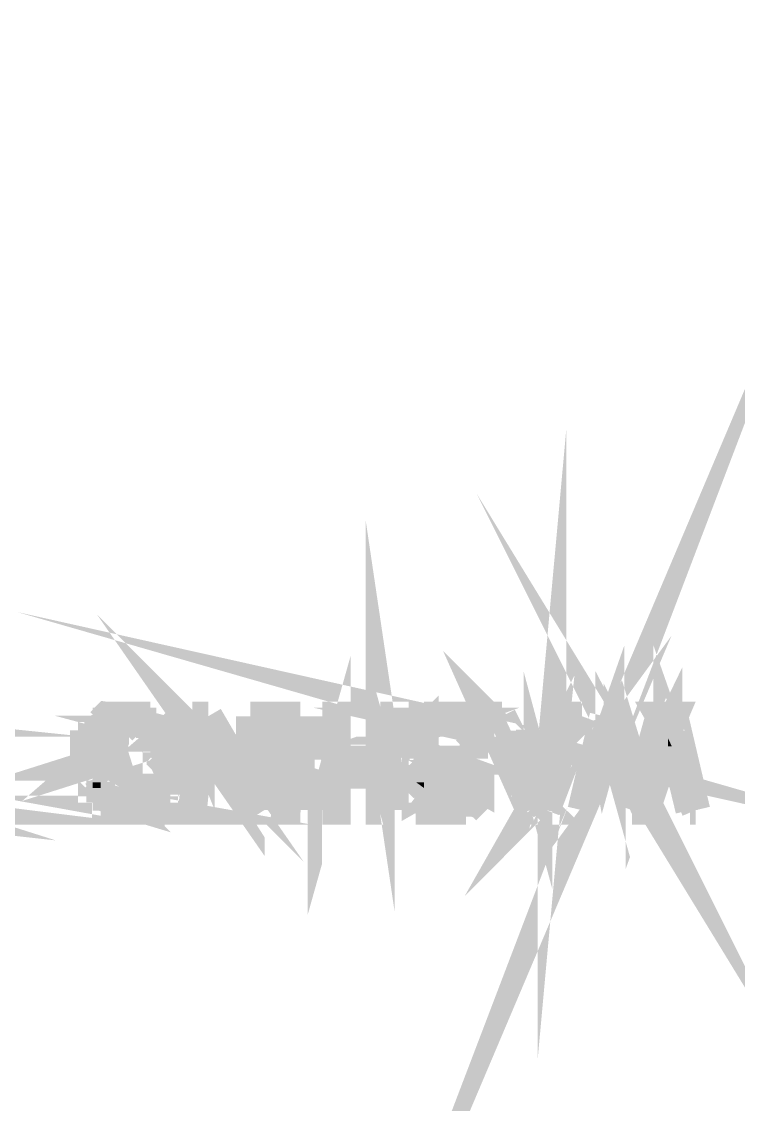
# Model space of a CAD drawing. Header units: inches. Extents: x -524 to 1067, y -71 to 1110.
# Drawn here: x 924.2 to 947.29, y 228.86 to 263.73 of the extents above; entities that cross this region are included whole.
import ezdxf

# ---------------------------------------------------------------- set-up
doc = ezdxf.new("R2010")
doc.units = ezdxf.units.IN
doc.header["$MEASUREMENT"] = 0
doc.layers.add('H', color=7, linetype='Continuous')
doc.layers.add('P', color=7, linetype='Continuous')

msp = doc.modelspace()

# ---------------------------------------------------------------- hatches: boundary and pattern name
at = {"layer": 'H', "linetype": 'Continuous'}
for points in [[(926.741, 241.104), (926.996, 241.363), (928.347, 241.104), (926.741, 241.104)], [(928.347, 241.104), (926.996, 241.363), (928.347, 241.363), (928.347, 241.104)], [(929.956, 240.655), (929.956, 238.337), (929.766, 238.337), (929.766, 241.363), (930.215, 241.363), (929.956, 240.655)], [(931.566, 239.046), (931.566, 238.337), (929.956, 240.655), (930.215, 241.363), (931.566, 239.046)], [(931.566, 238.337), (931.566, 241.363), (932.084, 238.337), (931.566, 238.337)], [(932.084, 238.337), (931.566, 241.363), (932.084, 241.363), (932.084, 238.337)], [(932.792, 238.337), (932.792, 241.363), (933.241, 241.363), (933.241, 238.337), (932.792, 238.337)], [(934.402, 239.494), (933.949, 238.337), (933.949, 241.363), (934.402, 239.947), (935.752, 239.494), (934.402, 239.494)], [(934.402, 239.947), (933.949, 241.363), (934.402, 241.363), (934.402, 239.947)], [(936.267, 238.337), (935.752, 239.494), (935.752, 241.363), (936.267, 238.337)], [(936.267, 238.337), (935.752, 241.363), (936.267, 241.363), (936.267, 238.337)], [(937.168, 241.104), (937.168, 241.363), (938.584, 241.363), (938.778, 241.104), (937.168, 241.104)], [(940.647, 238.337), (939.227, 241.363), (940.194, 240.396), (940.194, 240.396), (941.355, 240.203), (940.194, 240.203), (940.194, 240.396), (940.194, 240.396), (940.194, 240.203), (940.647, 238.337)], [(940.194, 240.396), (939.227, 241.363), (939.745, 241.363), (940.194, 240.396)], [(941.095, 238.337), (941.355, 240.203), (941.355, 240.396), (941.804, 241.363), (941.095, 238.337)], [(941.095, 238.337), (941.804, 241.363), (942.252, 241.363), (941.095, 238.337)], [(943.154, 240.845), (942.252, 238.337), (942.964, 241.363), (943.413, 241.363), (943.154, 240.845)], [(944.121, 239.046), (943.413, 240.203), (943.154, 240.655), (943.154, 240.845), (943.413, 241.363), (944.121, 239.046), (943.413, 240.203), (943.413, 240.396), (943.154, 240.655), (943.413, 240.203), (944.121, 239.046)], [(944.121, 239.046), (944.829, 241.363), (945.282, 241.363), (944.121, 239.046)], [(945.99, 238.337), (945.023, 240.845), (945.282, 241.363), (945.99, 238.337)], [(926.482, 240.845), (927.19, 241.038), (927.449, 241.104), (927.19, 241.038), (927.19, 240.845), (926.482, 240.845)], [(926.482, 240.845), (926.482, 241.104), (927.449, 241.104), (926.482, 240.845)], [(928.157, 240.845), (927.898, 241.104), (928.799, 240.845), (928.157, 240.845)], [(928.799, 240.845), (927.898, 241.104), (928.606, 241.104), (928.799, 240.845)], [(936.909, 240.845), (936.909, 241.104), (937.617, 241.104), (937.617, 240.845), (936.909, 240.845)], [(939.037, 240.845), (938.07, 241.104), (938.329, 241.104), (939.037, 240.845)], [(939.037, 240.845), (938.07, 241.104), (939.037, 241.104), (939.037, 240.845)], [(938.329, 240.845), (938.329, 241.104), (939.037, 240.845), (938.329, 240.845)], [(926.741, 240.655), (926.288, 240.845), (926.741, 240.845), (926.741, 240.655)], [(926.288, 239.688), (926.288, 240.845), (926.741, 240.655), (926.288, 239.688)], [(926.288, 239.688), (926.741, 240.655), (926.741, 240.203), (926.288, 239.688)], [(928.347, 240.655), (928.347, 240.845), (928.799, 240.845), (928.799, 240.655), (928.347, 240.655)], [(928.606, 240.396), (928.606, 240.655), (929.058, 240.396), (928.606, 240.396)], [(929.058, 240.396), (928.606, 240.655), (929.058, 240.655), (929.058, 240.396)], [(936.909, 240.655), (936.909, 240.845), (937.168, 240.845), (937.168, 240.655), (936.719, 240.396), (936.719, 240.655), (936.909, 240.655)], [(936.719, 240.396), (937.168, 240.655), (937.168, 240.396), (936.719, 240.396)], [(938.778, 240.655), (938.584, 240.845), (939.037, 240.845), (939.037, 240.655), (939.227, 240.655), (939.227, 240.396), (938.778, 240.396), (938.778, 240.655)], [(942.252, 238.337), (943.154, 240.845), (943.154, 240.655), (942.252, 238.337)], [(942.252, 238.337), (943.154, 240.655), (943.154, 240.396), (942.252, 238.337)], [(944.121, 239.046), (945.023, 240.845), (945.023, 240.655), (944.121, 239.046)], [(944.121, 239.046), (945.023, 240.655), (945.023, 240.396), (944.121, 239.046)], [(945.99, 238.337), (945.023, 240.655), (945.023, 240.845), (945.99, 238.337)], [(945.023, 240.396), (945.023, 240.655), (945.15, 240.396), (945.023, 240.396)], [(929.058, 239.688), (928.606, 240.203), (928.606, 240.396), (929.058, 240.396), (929.058, 239.688)], [(936.909, 240.203), (936.719, 240.396), (937.168, 240.396), (937.168, 240.203), (936.909, 240.203)], [(941.355, 240.203), (940.194, 240.396), (941.355, 240.396), (941.355, 240.203)], [(942.252, 238.337), (942.771, 239.56), (942.964, 240.203), (943.154, 240.396), (942.771, 239.56), (942.512, 238.337), (942.252, 238.337)], [(943.862, 238.337), (944.121, 238.786), (944.121, 239.046), (945.023, 240.396), (944.38, 238.337), (943.862, 238.337)], [(945.99, 238.337), (945.15, 240.396), (945.282, 240.396), (945.99, 238.337)], [(945.731, 238.337), (945.282, 240.396), (945.99, 238.337), (945.731, 238.337)], [(926.288, 239.688), (927.639, 240.203), (927.639, 239.688), (926.288, 239.688)], [(926.288, 239.688), (926.741, 240.203), (927.639, 240.203), (926.288, 239.688)], [(928.606, 239.494), (928.799, 239.688), (928.799, 239.947), (929.058, 239.688), (929.058, 239.235), (928.606, 239.235), (928.606, 239.494)], [(935.752, 239.494), (934.402, 239.947), (935.752, 239.947), (935.752, 239.494)], [(936.909, 239.947), (936.909, 240.203), (937.617, 240.203), (937.617, 239.947), (936.909, 239.947)], [(937.168, 239.688), (937.168, 239.947), (938.584, 239.947), (938.584, 239.688), (937.168, 239.688)], [(940.647, 238.337), (940.194, 240.203), (940.647, 239.235), (940.647, 238.337)], [(941.095, 238.337), (940.902, 239.235), (941.355, 240.203), (941.095, 238.337)], [(944.121, 239.046), (943.862, 238.337), (943.413, 239.947), (943.413, 240.203), (944.121, 239.046)], [(937.876, 239.494), (937.876, 239.688), (938.778, 239.494), (937.876, 239.494)], [(938.778, 239.494), (937.876, 239.688), (938.778, 239.688), (938.778, 239.494)], [(926.482, 239.046), (926.482, 239.235), (926.741, 239.046), (926.482, 239.046)], [(926.741, 239.046), (926.482, 239.235), (926.741, 239.235), (926.741, 239.046)], [(928.606, 239.046), (928.606, 239.235), (929.058, 239.235), (929.058, 239.046), (928.606, 239.046)], [(933.949, 238.337), (934.402, 239.494), (934.402, 238.337), (933.949, 238.337)], [(935.752, 238.337), (935.752, 239.494), (936.267, 238.337), (935.752, 238.337)], [(936.909, 238.786), (936.909, 239.235), (937.168, 239.046), (937.362, 239.046), (936.909, 238.786)], [(937.168, 239.046), (936.909, 239.235), (937.168, 239.235), (937.168, 239.046)], [(939.037, 239.046), (938.584, 239.235), (938.584, 239.494), (939.037, 239.235), (939.037, 239.046)], [(939.037, 239.235), (938.584, 239.494), (939.037, 239.494), (939.037, 239.235)], [(938.778, 239.046), (938.584, 239.235), (939.037, 239.046), (938.778, 239.046)], [(941.095, 238.337), (940.902, 239.046), (940.902, 239.235), (941.095, 238.337)], [(926.482, 238.786), (926.996, 239.046), (926.996, 238.786), (926.482, 238.786)], [(926.482, 238.786), (926.482, 239.046), (926.996, 239.046), (926.482, 238.786)], [(928.347, 238.786), (928.347, 239.046), (928.799, 239.046), (928.799, 238.786), (928.347, 238.786)], [(936.909, 238.786), (937.362, 239.046), (937.362, 238.786), (936.909, 238.786)], [(938.584, 238.786), (938.584, 239.046), (939.037, 238.786), (938.584, 238.786)], [(939.037, 238.786), (938.584, 239.046), (939.037, 239.046), (939.037, 238.786)], [(941.095, 238.337), (940.902, 238.786), (940.902, 239.046), (941.095, 238.337)], [(943.862, 238.337), (944.121, 239.046), (944.121, 238.786), (943.862, 238.337)], [(926.741, 238.593), (926.741, 238.786), (927.449, 238.593), (926.741, 238.593)], [(927.449, 238.593), (926.741, 238.786), (927.19, 238.786), (927.449, 238.593)], [(926.996, 238.337), (926.996, 238.593), (928.347, 238.593), (928.347, 238.337), (926.996, 238.337)], [(927.898, 238.593), (927.898, 238.786), (928.157, 238.786), (928.606, 238.593), (927.898, 238.593)], [(928.606, 238.593), (928.157, 238.786), (928.799, 238.786), (928.606, 238.593)], [(937.168, 238.593), (936.909, 238.786), (937.617, 238.786), (937.168, 238.593)], [(937.168, 238.593), (937.617, 238.786), (937.876, 238.593), (937.168, 238.593)], [(937.362, 238.337), (937.362, 238.593), (938.778, 238.593), (938.584, 238.337), (937.362, 238.337)], [(938.07, 238.593), (938.329, 238.786), (938.778, 238.593), (938.07, 238.593)], [(938.778, 238.593), (938.329, 238.786), (939.037, 238.786), (938.778, 238.593)], [(940.647, 238.337), (940.902, 238.593), (940.902, 238.786), (941.095, 238.337), (940.647, 238.337)], [(940.647, 238.337), (940.902, 238.786), (940.902, 238.593), (940.647, 238.337)], [(940.647, 238.337), (940.647, 238.786), (940.902, 238.786), (940.647, 238.337)]]:
    msp.add_hatch(color=256, dxfattribs=at).paths.add_polyline_path(points)

# ---------------------------------------------------------------- linework, layer by layer
at = {"layer": 'P', "const_width": 0.927}
for points in [[(917.211, 239.754), (917.66, 238.337), (917.211, 239.947), (917.211, 239.754)], [(920.237, 239.754), (920.686, 238.337), (920.237, 239.947), (920.237, 239.754)], [(941.095, 238.337), (941.289, 240.462), (941.289, 240.203)], [(943.413, 240.203), (944.121, 239.046), (943.413, 240.462), (943.413, 240.203)], [(935.752, 239.947), (935.752, 241.363), (936.201, 238.337)], [(938.07, 241.17), (938.971, 240.911), (937.811, 241.17), (938.07, 241.17)], [(931.566, 238.337), (931.566, 239.046), (929.956, 240.655), (931.566, 238.337)], [(942.252, 238.337), (942.964, 240.203), (943.154, 240.462), (942.252, 238.337)], [(940.581, 238.337), (939.227, 241.363), (940.128, 240.462)], [(943.154, 240.655), (943.154, 240.911), (942.252, 238.337)], [(945.023, 240.655), (945.023, 240.911), (945.924, 238.337)], [(934.336, 239.494), (934.336, 239.947), (933.883, 238.337)], [(936.201, 238.337), (935.752, 239.947), (935.752, 239.494)], [(940.836, 239.046), (940.836, 239.301), (941.095, 238.337)], [(944.121, 239.046), (943.154, 240.911), (943.154, 240.655)], [(944.121, 239.046), (945.023, 240.911), (945.023, 240.655)], [(940.836, 239.301), (941.289, 240.203), (941.095, 238.337)], [(944.121, 239.046), (943.413, 241.363), (943.154, 240.911)], [(915.342, 241.17), (917.211, 241.17), (915.342, 241.363)], [(926.741, 241.17), (926.93, 241.363), (928.347, 241.17)], [(928.091, 241.363), (926.93, 241.363), (927.19, 241.363)], [(928.091, 241.363), (926.93, 241.363), (928.091, 241.363), (928.091, 241.363), (926.93, 241.363), (928.091, 241.363)], [(926.93, 241.363), (926.93, 241.363), (928.091, 241.363)], [(926.93, 241.363), (928.347, 241.363), (928.091, 241.363)], [(926.93, 241.363), (928.347, 241.363), (926.93, 241.363), (926.93, 241.363), (928.347, 241.363), (926.93, 241.363)], [(928.347, 241.363), (928.347, 241.363), (926.93, 241.363), (928.347, 241.363)], [(926.93, 241.363), (926.93, 241.363), (928.347, 241.363)], [(926.93, 241.363), (928.347, 241.17), (928.347, 241.363)], [(927.383, 241.363), (927.832, 241.363), (927.19, 241.363)], [(927.19, 241.363), (927.383, 241.363)], [(927.832, 241.363), (927.19, 241.363), (927.832, 241.363), (927.832, 241.363), (927.19, 241.363), (927.832, 241.363)], [(927.19, 241.363), (927.19, 241.363), (927.832, 241.363)], [(927.19, 241.363), (928.091, 241.363), (927.832, 241.363)], [(927.19, 241.363), (928.091, 241.363), (927.19, 241.363), (927.19, 241.363), (928.091, 241.363), (927.19, 241.363)], [(928.091, 241.363), (928.091, 241.363), (927.19, 241.363)], [(927.383, 241.363), (927.383, 241.363), (927.383, 241.363)], [(927.383, 241.363), (927.383, 241.363), (927.383, 241.363)], [(927.639, 241.363), (927.639, 241.363), (927.639, 241.363)], [(927.639, 241.363), (927.639, 241.363), (927.639, 241.363)], [(927.639, 241.363), (927.832, 241.363), (927.639, 241.363)], [(929.956, 240.655), (929.701, 241.363)], [(929.701, 241.363), (929.701, 238.337)], [(929.956, 240.655), (929.701, 241.363)], [(929.701, 241.363), (930.215, 241.363)], [(930.215, 241.363), (929.956, 240.655)], [(929.956, 240.655), (930.215, 241.363)], [(930.215, 241.363), (931.566, 239.046)], [(931.566, 241.363), (931.566, 239.046), (932.018, 238.337)], [(932.018, 238.337), (931.566, 241.363)], [(932.018, 238.337), (931.566, 241.363)], [(931.566, 241.363), (932.018, 241.363), (932.018, 238.337)], [(933.175, 241.363), (932.726, 238.337), (933.175, 238.337)], [(933.175, 241.363), (932.726, 238.337)], [(932.726, 238.337), (932.726, 241.363), (933.175, 241.363)], [(933.175, 241.363), (933.175, 238.337), (933.175, 241.363), (933.175, 241.363), (933.175, 238.337)], [(934.336, 239.947), (933.883, 238.337), (933.883, 241.363)], [(933.883, 241.363), (934.336, 239.947)], [(934.336, 239.947), (933.883, 241.363)], [(933.883, 241.363), (934.336, 241.363), (934.336, 239.947)], [(936.201, 238.337), (935.752, 241.363)], [(935.752, 241.363), (936.201, 241.363), (936.201, 238.337)], [(938.519, 241.363), (937.168, 241.363), (937.362, 241.363)], [(938.519, 241.363), (937.168, 241.363)], [(937.168, 241.363), (938.778, 241.17)], [(937.168, 241.363), (938.778, 241.17)], [(938.778, 241.17), (937.168, 241.17), (937.168, 241.363)], [(938.329, 241.363), (937.362, 241.363), (938.329, 241.363)], [(938.519, 241.363), (937.362, 241.363), (938.519, 241.363), (938.519, 241.363), (937.362, 241.363), (938.519, 241.363)], [(937.362, 241.363), (937.362, 241.363), (938.519, 241.363), (937.362, 241.363)], [(938.519, 241.363), (938.519, 241.363), (937.362, 241.363), (938.519, 241.363)], [(937.362, 241.363), (937.362, 241.363), (938.519, 241.363), (937.362, 241.363)], [(938.519, 241.363), (938.519, 241.363), (937.362, 241.363)], [(938.329, 241.363), (937.362, 241.363), (938.329, 241.363), (937.362, 241.363), (937.362, 241.363), (938.329, 241.363)], [(938.329, 241.363), (937.362, 241.363), (937.617, 241.363)], [(937.811, 241.363), (937.617, 241.363)], [(937.617, 241.363), (937.811, 241.363)], [(938.07, 241.363), (937.617, 241.363), (938.07, 241.363), (938.07, 241.363), (937.617, 241.363), (938.07, 241.363)], [(937.617, 241.363), (937.617, 241.363), (938.07, 241.363)], [(937.617, 241.363), (938.329, 241.363), (938.07, 241.363)], [(937.617, 241.363), (938.329, 241.363), (937.617, 241.363), (937.617, 241.363), (938.329, 241.363), (937.617, 241.363)], [(938.329, 241.363), (938.329, 241.363), (937.617, 241.363)], [(937.811, 241.363), (938.07, 241.363), (937.811, 241.363), (937.811, 241.363), (937.811, 241.363)], [(938.07, 241.363), (938.07, 241.363), (938.07, 241.363)], [(938.778, 241.17), (938.519, 241.363)], [(940.128, 240.462), (939.227, 241.363), (939.679, 241.363)], [(939.679, 241.363), (940.128, 240.462)], [(941.804, 241.363), (941.095, 238.337)], [(941.095, 238.337), (941.804, 241.363), (942.252, 241.363)], [(942.252, 241.363), (941.095, 238.337)], [(941.289, 240.462), (941.804, 241.363)], [(942.964, 241.363), (942.252, 238.337)], [(943.154, 240.911), (942.964, 241.363)], [(943.154, 240.911), (942.964, 241.363)], [(942.964, 241.363), (943.413, 241.363)], [(943.413, 241.363), (943.154, 240.911)], [(943.862, 238.337), (944.121, 239.046), (944.121, 238.786)], [(944.121, 239.046), (944.764, 241.363)], [(945.216, 241.363), (944.764, 241.363), (945.023, 240.911), (945.216, 241.363)], [(944.764, 241.363), (945.023, 240.911)], [(945.023, 240.911), (945.216, 241.363)], [(945.216, 241.363), (945.924, 238.337)], [(928.091, 240.911), (928.799, 240.911), (927.832, 241.17)], [(926.222, 240.911), (926.93, 240.911)], [(926.93, 240.911), (926.93, 240.911), (926.222, 240.911), (926.93, 240.911)], [(926.222, 240.911), (926.93, 240.911)], [(926.93, 240.911), (926.222, 240.911), (926.741, 240.911)], [(926.222, 240.911), (926.741, 240.911), (926.741, 240.655)], [(926.741, 240.655), (926.222, 240.911)], [(926.741, 240.655), (926.222, 240.911), (926.741, 240.655), (926.222, 240.911)], [(926.222, 240.911), (926.222, 239.754)], [(926.222, 240.911), (927.19, 240.911), (927.19, 240.911), (926.222, 240.911), (927.19, 240.911), (926.222, 240.911), (927.19, 240.911)], [(926.222, 240.911), (926.93, 240.911), (927.19, 240.911)], [(927.383, 241.17), (926.482, 240.911), (927.383, 241.17)], [(927.19, 241.17), (926.482, 240.911)], [(926.482, 240.911), (927.19, 240.911), (927.19, 241.17)], [(927.639, 241.17), (926.482, 241.17), (927.639, 241.17)], [(927.383, 241.17), (926.482, 241.17), (927.383, 241.17), (927.383, 241.17), (926.482, 241.17)], [(927.383, 241.17), (926.482, 240.911), (926.482, 241.17)], [(927.383, 241.17), (926.482, 240.911), (927.383, 241.17), (927.383, 241.17)], [(927.639, 241.17), (926.482, 241.17), (928.54, 241.17)], [(926.482, 241.17), (928.54, 241.17), (926.482, 241.17), (926.482, 241.17), (928.54, 241.17), (926.482, 241.17)], [(928.54, 241.17), (928.54, 241.17), (926.482, 241.17)], [(928.54, 241.17), (926.741, 241.17), (926.482, 241.17)], [(926.482, 240.911), (927.19, 240.911)], [(927.19, 240.911), (926.482, 240.911)], [(928.54, 241.17), (926.741, 241.17), (928.347, 241.17), (928.54, 241.17)], [(926.741, 241.17), (928.347, 241.17), (926.741, 241.17), (926.741, 241.17), (928.347, 241.17)], [(926.741, 241.17), (926.741, 241.17), (928.347, 241.17)], [(926.741, 241.17), (928.347, 241.17), (928.347, 241.17), (926.741, 241.17), (928.347, 241.17), (926.741, 241.17), (928.347, 241.17)], [(926.741, 240.911), (926.93, 240.911)], [(928.54, 241.17), (927.639, 241.17)], [(927.639, 241.17), (928.54, 241.17)], [(928.54, 241.17), (927.639, 241.17)], [(928.54, 241.17), (927.639, 241.17)], [(927.639, 241.17), (928.54, 241.17), (928.54, 241.17), (927.639, 241.17)], [(928.54, 241.17), (927.639, 241.17)], [(927.639, 241.17), (927.639, 241.17)], [(927.832, 241.17), (928.091, 240.911)], [(927.832, 241.17), (928.54, 241.17)], [(928.54, 241.17), (927.832, 241.17)], [(927.832, 241.17), (927.832, 241.17)], [(928.54, 241.17), (927.832, 241.17)], [(927.832, 241.17), (928.799, 240.911)], [(927.832, 241.17), (928.799, 240.911), (927.832, 241.17), (927.832, 241.17)], [(928.347, 240.911), (928.091, 240.911), (928.799, 240.911)], [(928.091, 240.911), (928.799, 240.911)], [(928.799, 240.911), (928.091, 240.911)], [(928.091, 240.911), (928.091, 240.911)], [(928.799, 240.911), (928.091, 240.911)], [(928.091, 240.911), (928.799, 240.911), (928.799, 240.911), (928.091, 240.911)], [(928.799, 240.911), (928.091, 240.911)], [(928.091, 240.911), (928.091, 240.911)], [(928.347, 240.911), (928.799, 240.911), (928.347, 240.911), (928.799, 240.911)], [(928.799, 240.911), (928.347, 240.655)], [(928.347, 240.655), (928.347, 240.911)], [(928.799, 240.911), (928.347, 240.655)], [(928.347, 240.655), (928.799, 240.655), (928.799, 240.911)], [(928.347, 240.911), (928.799, 240.911), (928.347, 240.911), (928.799, 240.911), (928.799, 240.911), (928.347, 240.911), (928.799, 240.911), (928.347, 240.911), (928.799, 240.911)], [(928.799, 240.911), (928.54, 241.17)], [(938.971, 240.911), (937.811, 241.17), (938.971, 241.17), (938.971, 240.911)], [(937.617, 240.911), (936.909, 240.911), (937.617, 241.17)], [(938.971, 240.911), (938.07, 241.17), (938.329, 241.17)], [(936.909, 240.911), (937.617, 241.17), (936.909, 241.17), (936.909, 240.911)], [(937.168, 240.911), (936.909, 240.655), (937.168, 240.655), (937.168, 240.911)], [(937.811, 241.17), (936.909, 241.17)], [(936.909, 241.17), (938.971, 241.17)], [(938.778, 241.17), (936.909, 241.17), (937.168, 241.17)], [(938.778, 241.17), (936.909, 241.17), (938.971, 241.17), (938.778, 241.17)], [(937.617, 241.17), (936.909, 241.17), (937.617, 241.17), (937.617, 241.17), (936.909, 241.17)], [(937.617, 241.17), (937.617, 241.17), (936.909, 241.17)], [(937.617, 241.17), (936.909, 241.17), (937.811, 241.17), (937.617, 241.17)], [(936.909, 241.17), (937.811, 241.17), (937.811, 241.17)], [(937.811, 241.17), (936.909, 241.17)], [(936.909, 241.17), (937.811, 241.17)], [(937.811, 241.17), (936.909, 241.17)], [(936.909, 241.17), (936.909, 241.17)], [(937.362, 240.911), (936.909, 240.911), (937.362, 240.911), (936.909, 240.911)], [(936.909, 240.911), (937.168, 240.911), (937.362, 240.911)], [(936.909, 240.911), (936.909, 240.655), (936.909, 240.911)], [(937.362, 240.911), (936.909, 240.911), (937.362, 240.911), (936.909, 240.911), (936.909, 240.911), (937.362, 240.911), (936.909, 240.911), (937.362, 240.911), (936.909, 240.911)], [(937.617, 240.911), (936.909, 240.911)], [(938.778, 241.17), (937.168, 241.17), (938.778, 241.17), (938.778, 241.17), (937.168, 241.17), (938.778, 241.17)], [(937.168, 241.17), (937.168, 241.17), (938.778, 241.17), (937.168, 241.17)], [(938.778, 241.17), (938.778, 241.17), (937.168, 241.17)], [(937.362, 240.911), (937.617, 240.911)], [(937.617, 241.17), (937.617, 240.911)], [(937.811, 241.17), (938.971, 241.17), (937.811, 241.17), (937.811, 241.17), (938.971, 241.17)], [(938.971, 240.911), (938.07, 241.17), (938.07, 241.17), (938.971, 240.911)], [(938.329, 241.17), (938.971, 240.911), (938.329, 241.17)], [(938.329, 241.17), (938.971, 240.911)], [(938.519, 240.911), (938.329, 240.911), (938.971, 240.911)], [(938.329, 240.911), (938.971, 240.911), (938.329, 240.911), (938.329, 240.911), (938.971, 240.911), (938.329, 240.911)], [(938.971, 240.911), (938.971, 240.911), (938.329, 240.911), (938.971, 240.911)], [(938.329, 240.911), (938.329, 240.911)], [(938.519, 240.911), (938.971, 240.911), (938.519, 240.911), (938.971, 240.911)], [(938.778, 240.655), (938.519, 240.911)], [(938.519, 240.911), (938.971, 240.911), (938.519, 240.911), (938.971, 240.911), (938.971, 240.911), (938.519, 240.911), (938.971, 240.911), (938.519, 240.911), (938.971, 240.911)], [(938.971, 240.911), (938.778, 240.655)], [(938.971, 240.911), (938.778, 240.655)], [(938.778, 240.655), (938.971, 240.655), (938.971, 240.911)], [(943.154, 240.911), (942.252, 238.337), (943.154, 240.911), (942.252, 238.337), (943.154, 240.911), (943.154, 240.911), (942.252, 238.337)], [(944.121, 239.046), (943.154, 240.911), (943.154, 240.911), (944.121, 239.046), (943.154, 240.911), (944.121, 239.046), (943.154, 240.911)], [(944.121, 239.046), (945.023, 240.911), (945.023, 240.911), (944.121, 239.046)], [(945.023, 240.911), (944.121, 239.046)], [(945.023, 240.911), (945.924, 238.337), (945.023, 240.911), (945.924, 238.337), (945.023, 240.911), (945.023, 240.911), (945.924, 238.337)], [(926.741, 240.655), (926.741, 240.203), (926.222, 239.754)], [(926.222, 239.754), (926.741, 240.655)], [(926.222, 239.754), (926.741, 240.655)], [(928.347, 240.655), (928.799, 240.655), (928.54, 240.655), (928.347, 240.655)], [(928.54, 240.655), (928.993, 240.462), (928.54, 240.655)], [(928.799, 240.655), (928.54, 240.655)], [(928.54, 240.655), (928.799, 240.655)], [(928.993, 240.655), (928.54, 240.655), (928.993, 240.655), (928.993, 240.655), (928.54, 240.655), (928.993, 240.655)], [(928.54, 240.655), (928.54, 240.655), (928.993, 240.655)], [(928.54, 240.655), (928.993, 240.462)], [(928.993, 240.462), (928.993, 240.655)], [(929.701, 238.337), (929.956, 240.655)], [(929.956, 238.337), (929.956, 240.655), (929.956, 238.337)], [(931.566, 239.046), (929.956, 240.655)], [(936.654, 240.462), (937.168, 240.655)], [(936.654, 240.462), (937.168, 240.655)], [(937.168, 240.655), (936.654, 240.462)], [(936.909, 240.655), (936.654, 240.655)], [(936.654, 240.655), (936.909, 240.655)], [(937.168, 240.655), (936.654, 240.655), (937.168, 240.655), (937.168, 240.655), (936.654, 240.655), (937.168, 240.655)], [(936.654, 240.655), (936.654, 240.655), (937.168, 240.655), (936.654, 240.655)], [(937.168, 240.655), (937.168, 240.655), (936.654, 240.655)], [(937.168, 240.655), (936.654, 240.462)], [(936.654, 240.462), (936.654, 240.655)], [(937.168, 240.655), (937.168, 240.462)], [(937.168, 240.655), (937.168, 240.655)], [(938.778, 240.655), (938.778, 240.655), (938.778, 240.655)], [(938.778, 240.655), (939.227, 240.655), (938.778, 240.655), (938.778, 240.655), (939.227, 240.655), (938.778, 240.655)], [(939.227, 240.655), (939.227, 240.655), (938.778, 240.655), (939.227, 240.655)], [(938.778, 240.655), (938.778, 240.655), (939.227, 240.655)], [(938.778, 240.655), (939.227, 240.462)], [(938.778, 240.655), (939.227, 240.462)], [(939.227, 240.462), (938.778, 240.462), (938.778, 240.655)], [(940.836, 238.593), (940.581, 238.337), (940.836, 238.786)], [(938.971, 240.655), (939.227, 240.655)], [(939.227, 240.655), (938.971, 240.655)], [(939.227, 240.462), (939.227, 240.655)], [(943.154, 240.655), (942.252, 238.337), (943.154, 240.655)], [(943.154, 240.655), (942.252, 238.337), (943.154, 240.655), (942.252, 238.337), (943.154, 240.655)], [(942.252, 238.337), (943.154, 240.655)], [(944.121, 239.046), (943.154, 240.655)], [(943.154, 240.655), (943.413, 240.462)], [(944.121, 239.046), (943.154, 240.655)], [(943.154, 240.655), (943.154, 240.655)], [(943.154, 240.655), (944.121, 239.046), (943.154, 240.655), (944.121, 239.046), (943.154, 240.655)], [(943.154, 240.655), (943.154, 240.655)], [(944.121, 239.046), (945.023, 240.655)], [(944.121, 239.046), (945.023, 240.655)], [(945.023, 240.655), (944.121, 239.046)], [(945.023, 240.655), (944.121, 239.046)], [(945.924, 238.337), (945.023, 240.462), (945.023, 240.655)], [(945.023, 240.655), (945.924, 238.337)], [(945.023, 240.655), (945.924, 238.337), (945.023, 240.655), (945.924, 238.337), (945.023, 240.655)], [(945.023, 240.655), (945.023, 240.655)], [(945.924, 238.337), (945.023, 240.655)], [(945.023, 240.655), (945.023, 240.462)], [(945.023, 240.655), (945.023, 240.655)], [(927.639, 240.203), (927.639, 239.754), (926.222, 239.754), (927.639, 240.203)], [(927.639, 240.203), (926.222, 239.754), (926.741, 240.203)], [(927.639, 240.203), (926.741, 240.203), (927.639, 240.203), (927.639, 240.203), (926.741, 240.203)], [(928.54, 240.462), (928.993, 240.462), (928.54, 240.462), (928.993, 240.462), (928.54, 240.462), (928.54, 240.462), (928.993, 240.462), (928.54, 240.462)], [(928.993, 240.462), (928.993, 240.462), (928.54, 240.462), (928.993, 240.462)], [(928.54, 240.462), (928.54, 240.462), (928.993, 240.462)], [(928.54, 240.462), (928.993, 240.203)], [(928.54, 240.462), (928.993, 240.203)], [(928.54, 240.203), (928.54, 240.462)], [(928.54, 240.462), (928.993, 240.462), (928.993, 240.462), (928.54, 240.462)], [(928.54, 240.203), (928.993, 239.947), (928.993, 240.203)], [(928.993, 240.203), (928.54, 240.203)], [(928.993, 240.203), (928.54, 240.203), (928.993, 240.203), (928.993, 240.203), (928.54, 240.203), (928.993, 240.203)], [(928.54, 240.203), (928.54, 240.203), (928.993, 240.203), (928.54, 240.203)], [(928.993, 240.203), (928.993, 240.203), (928.54, 240.203), (928.993, 240.203)], [(928.54, 240.203), (928.54, 240.203), (928.993, 240.203)], [(928.54, 240.203), (928.993, 239.947)], [(928.799, 239.947), (928.54, 240.203)], [(928.993, 240.203), (928.993, 240.462)], [(936.909, 240.203), (937.617, 239.947), (936.909, 239.947), (936.909, 240.203)], [(936.909, 240.203), (936.654, 240.462), (936.909, 240.203)], [(937.168, 240.203), (936.654, 240.462)], [(936.654, 240.462), (937.168, 240.462), (937.168, 240.203)], [(936.654, 240.462), (937.168, 240.462), (937.168, 240.462), (936.654, 240.462)], [(937.168, 240.462), (936.654, 240.462), (937.168, 240.462), (936.654, 240.462), (936.654, 240.462), (937.168, 240.462), (936.654, 240.462), (937.168, 240.462), (936.654, 240.462), (937.168, 240.462)], [(936.654, 240.462), (936.654, 240.462), (937.168, 240.462)], [(936.909, 240.203), (937.617, 240.203), (936.909, 240.203), (937.617, 240.203), (937.617, 240.203), (936.909, 240.203), (937.617, 240.203), (936.909, 240.203), (937.617, 240.203)], [(936.909, 240.203), (937.617, 239.947)], [(937.362, 240.203), (936.909, 240.203), (937.362, 240.203), (936.909, 240.203), (937.617, 240.203), (937.362, 240.203)], [(937.362, 240.203), (936.909, 240.203), (937.362, 240.203), (936.909, 240.203), (936.909, 240.203), (937.362, 240.203)], [(937.362, 240.203), (936.909, 240.203), (937.168, 240.203)], [(937.168, 240.203), (937.362, 240.203)], [(937.617, 239.947), (937.617, 240.203)], [(939.227, 240.462), (938.778, 240.462), (939.227, 240.462), (938.778, 240.462), (938.778, 240.462), (939.227, 240.462)], [(940.128, 240.462), (941.289, 240.462), (940.128, 240.462), (940.128, 240.462), (941.289, 240.462)], [(940.128, 240.462), (941.289, 240.203)], [(941.289, 240.203), (940.128, 240.203), (940.128, 240.462)], [(940.128, 240.462), (941.289, 240.203)], [(940.128, 240.462), (940.581, 238.337)], [(940.128, 240.203), (940.581, 239.301), (940.581, 238.337)], [(940.581, 238.337), (940.128, 240.203)], [(940.128, 240.203), (940.581, 238.337), (940.128, 240.203)], [(941.095, 238.337), (941.289, 240.462)], [(941.289, 240.203), (941.095, 238.337)], [(941.289, 240.203), (941.289, 240.462)], [(943.154, 240.462), (942.252, 238.337), (943.154, 240.462), (943.154, 240.462)], [(942.446, 238.337), (942.964, 240.203), (942.446, 238.337)], [(944.121, 239.046), (943.413, 240.462), (943.413, 240.462), (944.121, 239.046), (943.413, 240.462), (944.121, 239.046), (943.413, 240.462)], [(943.413, 240.203), (944.121, 239.046), (943.413, 240.203), (944.121, 239.046)], [(944.121, 239.046), (943.413, 239.947), (943.413, 240.203)], [(944.315, 238.337), (944.121, 239.046), (945.023, 240.462)], [(945.023, 240.462), (944.121, 239.046), (945.023, 240.462), (944.121, 239.046), (945.023, 240.462), (945.023, 240.462), (944.121, 239.046)], [(945.023, 240.462), (945.023, 240.462), (944.121, 239.046)], [(945.023, 240.462), (944.121, 239.046)], [(945.023, 240.462), (944.315, 238.337)], [(945.924, 238.337), (945.023, 240.462)], [(945.023, 240.462), (945.216, 240.462)], [(945.216, 240.462), (945.924, 238.337), (945.216, 240.462), (945.924, 238.337)], [(945.731, 238.337), (945.216, 240.462)], [(945.216, 240.462), (945.924, 238.337)], [(928.799, 239.947), (928.993, 239.754), (928.799, 239.947)], [(928.993, 239.947), (928.799, 239.947)], [(928.799, 239.947), (928.799, 239.947), (928.799, 239.947)], [(928.799, 239.947), (928.799, 239.947), (928.799, 239.947)], [(928.993, 239.947), (928.993, 239.947), (928.993, 239.947)], [(928.993, 239.947), (928.993, 239.947), (928.993, 239.947)], [(928.993, 239.947), (928.993, 239.754), (928.993, 239.947)], [(935.752, 239.494), (934.336, 239.494), (934.336, 239.947), (935.752, 239.494)], [(934.336, 239.947), (935.752, 239.947)], [(935.752, 239.947), (934.336, 239.947)], [(934.336, 239.947), (934.336, 239.947)], [(935.752, 239.947), (934.336, 239.947)], [(934.336, 239.947), (935.752, 239.494), (935.752, 239.947)], [(936.201, 238.337), (935.752, 239.947)], [(937.168, 239.947), (938.07, 239.947), (936.909, 239.947), (937.168, 239.947)], [(938.07, 239.947), (936.909, 239.947), (938.07, 239.947), (938.07, 239.947), (936.909, 239.947)], [(938.07, 239.947), (938.07, 239.947), (936.909, 239.947)], [(938.07, 239.947), (936.909, 239.947), (937.811, 239.947), (938.07, 239.947)], [(936.909, 239.947), (937.811, 239.947), (936.909, 239.947), (936.909, 239.947), (937.811, 239.947), (936.909, 239.947)], [(937.811, 239.947), (937.811, 239.947), (936.909, 239.947)], [(937.617, 239.947), (936.909, 239.947)], [(938.329, 239.947), (937.168, 239.947), (938.329, 239.947), (937.168, 239.947), (938.519, 239.947), (938.329, 239.947)], [(937.168, 239.947), (938.519, 239.947)], [(938.519, 239.947), (937.168, 239.754)], [(937.168, 239.754), (937.168, 239.947)], [(938.519, 239.947), (937.168, 239.754)], [(937.168, 239.754), (938.519, 239.754), (938.519, 239.947)], [(938.329, 239.947), (937.168, 239.947), (938.329, 239.947), (937.168, 239.947), (937.168, 239.947), (938.329, 239.947)], [(938.329, 239.947), (937.168, 239.947), (938.07, 239.947)], [(937.811, 239.947), (937.617, 239.947)], [(938.07, 239.947), (938.329, 239.947)], [(944.121, 239.046), (943.413, 239.947)], [(943.413, 239.947), (943.413, 239.947)], [(943.413, 239.947), (944.121, 239.046), (943.413, 239.947), (944.121, 239.046), (943.413, 239.947)], [(944.121, 239.046), (943.862, 238.337), (943.413, 239.947)], [(928.799, 239.754), (928.54, 239.494), (928.799, 239.754)], [(928.993, 239.754), (928.54, 239.494)], [(928.54, 239.494), (928.993, 239.494), (928.993, 239.754)], [(928.54, 239.494), (928.993, 239.494), (928.54, 239.494), (928.54, 239.494), (928.993, 239.494), (928.54, 239.494)], [(928.993, 239.494), (928.993, 239.494), (928.54, 239.494), (928.993, 239.494)], [(928.54, 239.494), (928.54, 239.494), (928.993, 239.494), (928.54, 239.494)], [(928.993, 239.494), (928.993, 239.494), (928.54, 239.494)], [(928.993, 239.494), (928.54, 239.301)], [(928.54, 239.301), (928.54, 239.494)], [(928.993, 239.494), (928.54, 239.301)], [(928.54, 239.301), (928.993, 239.301), (928.993, 239.494)], [(928.799, 239.754), (928.799, 239.754), (928.799, 239.754)], [(928.799, 239.754), (928.799, 239.754), (928.799, 239.754)], [(928.993, 239.754), (928.993, 239.754), (928.993, 239.754)], [(928.993, 239.754), (928.993, 239.754), (928.993, 239.754)], [(934.336, 239.494), (934.336, 238.337), (933.883, 238.337)], [(933.883, 238.337), (934.336, 239.494)], [(933.883, 238.337), (934.336, 239.494)], [(935.752, 239.494), (936.201, 238.337)], [(936.201, 238.337), (935.752, 238.337), (935.752, 239.494)], [(935.752, 239.494), (936.201, 238.337)], [(937.168, 239.754), (938.519, 239.754), (937.168, 239.754)], [(937.362, 239.754), (938.778, 239.754), (937.362, 239.754), (938.778, 239.754)], [(937.617, 239.754), (937.362, 239.754)], [(937.362, 239.754), (938.519, 239.754), (938.519, 239.754), (937.362, 239.754), (938.519, 239.754), (937.362, 239.754), (938.519, 239.754)], [(937.362, 239.754), (938.778, 239.754), (938.519, 239.754)], [(937.362, 239.754), (938.778, 239.754), (937.362, 239.754), (937.362, 239.754), (938.778, 239.754)], [(937.362, 239.754), (937.362, 239.754), (938.778, 239.754), (937.362, 239.754), (938.778, 239.754), (937.362, 239.754)], [(938.778, 239.754), (938.778, 239.754), (937.362, 239.754)], [(938.778, 239.754), (937.617, 239.754)], [(937.617, 239.754), (938.778, 239.754)], [(938.778, 239.754), (937.617, 239.754)], [(937.617, 239.754), (937.617, 239.754), (938.778, 239.754), (937.617, 239.754)], [(938.778, 239.754), (937.617, 239.754)], [(937.617, 239.754), (938.778, 239.754), (937.811, 239.754)], [(937.811, 239.754), (937.617, 239.754)], [(938.778, 239.754), (937.617, 239.754)], [(937.811, 239.754), (938.778, 239.494), (937.811, 239.754)], [(938.778, 239.754), (937.811, 239.754)], [(937.811, 239.754), (938.778, 239.494)], [(937.811, 239.494), (938.778, 239.494)], [(938.07, 239.494), (937.811, 239.494)], [(938.329, 239.494), (938.07, 239.494), (938.971, 239.494)], [(938.778, 239.494), (938.07, 239.494)], [(938.778, 239.494), (938.07, 239.494)], [(938.07, 239.494), (938.971, 239.494)], [(938.07, 239.494), (938.971, 239.494), (938.07, 239.494), (938.07, 239.494)], [(938.329, 239.494), (938.971, 239.494), (938.329, 239.494), (938.971, 239.494), (938.519, 239.494), (938.329, 239.494)], [(938.329, 239.494), (938.971, 239.494), (938.329, 239.494), (938.971, 239.494), (938.971, 239.494), (938.329, 239.494), (938.971, 239.494), (938.329, 239.494), (938.971, 239.494)], [(938.519, 239.494), (938.971, 239.301), (938.519, 239.494)], [(938.971, 239.494), (938.519, 239.494)], [(938.519, 239.494), (938.971, 239.301)], [(938.519, 239.494), (938.971, 239.301), (938.519, 239.494)], [(938.519, 239.494), (938.519, 239.494)], [(938.778, 239.494), (938.778, 239.754)], [(938.971, 239.494), (938.778, 239.494)], [(938.971, 239.301), (938.971, 239.494)], [(926.741, 238.786), (927.383, 238.593), (927.19, 238.786)], [(926.482, 239.301), (926.741, 239.046), (926.482, 239.301), (926.741, 239.046)], [(926.741, 239.046), (926.482, 239.046), (926.482, 239.301)], [(926.741, 239.301), (926.482, 239.301)], [(926.482, 239.301), (926.741, 239.301)], [(926.741, 239.301), (926.741, 239.046), (926.741, 239.301)], [(928.54, 239.301), (928.993, 239.301), (928.54, 239.301), (928.993, 239.301), (928.54, 239.301), (928.54, 239.301), (928.993, 239.301)], [(928.54, 239.301), (928.993, 239.046)], [(928.54, 239.301), (928.993, 239.046)], [(928.993, 239.046), (928.54, 239.046), (928.54, 239.301)], [(928.54, 239.301), (928.993, 239.301), (928.54, 239.301), (928.993, 239.301), (928.993, 239.301), (928.54, 239.301)], [(928.993, 239.046), (928.993, 239.301)], [(936.909, 239.046), (937.362, 239.046), (936.909, 238.786), (936.909, 239.046)], [(936.909, 239.301), (937.168, 239.046), (936.909, 239.301), (937.168, 239.046)], [(936.909, 239.046), (936.909, 239.301)], [(937.168, 239.301), (937.168, 239.046), (937.168, 239.301)], [(938.519, 239.301), (938.971, 239.046), (938.971, 239.301)], [(938.519, 239.301), (938.778, 239.046)], [(938.971, 239.046), (938.519, 239.301)], [(938.519, 239.301), (938.971, 239.301)], [(938.971, 239.301), (938.519, 239.301), (938.519, 239.301), (938.971, 239.301)], [(938.519, 239.301), (938.971, 239.301)], [(938.519, 239.301), (938.971, 239.301)], [(938.971, 239.301), (938.519, 239.301), (938.519, 239.301), (938.971, 239.301)], [(938.519, 239.301), (938.971, 239.301)], [(938.519, 239.301), (938.971, 239.301)], [(938.971, 239.301), (938.519, 239.301), (938.519, 239.301), (938.971, 239.301)], [(938.971, 239.301), (938.971, 239.301)], [(938.971, 239.301), (938.971, 239.301)], [(940.581, 239.046), (940.581, 239.301)], [(940.581, 239.301), (940.581, 238.337)], [(940.581, 239.301), (940.581, 238.337), (940.581, 239.301)], [(940.581, 239.301), (940.581, 239.301)], [(940.836, 239.301), (941.095, 238.337), (940.836, 239.301), (941.095, 238.337), (940.836, 239.301), (940.836, 239.301), (941.095, 238.337)], [(918.368, 238.593), (920.686, 238.337), (919.269, 238.786)], [(926.93, 239.046), (926.482, 238.786)], [(926.93, 239.046), (926.482, 239.046), (926.93, 239.046), (926.482, 239.046), (926.93, 239.046), (926.93, 239.046), (926.482, 239.046)], [(926.93, 239.046), (926.482, 238.786)], [(926.482, 238.786), (926.482, 239.046)], [(926.741, 239.046), (926.482, 239.046), (926.741, 239.046)], [(926.93, 239.046), (926.482, 239.046), (926.482, 239.046), (926.93, 239.046)], [(926.93, 238.786), (926.482, 238.786), (926.93, 238.786)], [(927.19, 238.786), (926.482, 238.786), (927.19, 238.786), (927.19, 238.786), (926.482, 238.786)], [(927.19, 238.786), (926.741, 238.786), (926.482, 238.786)], [(926.93, 238.786), (926.482, 238.786), (926.93, 238.786), (926.482, 238.786), (926.482, 238.786), (926.93, 238.786), (926.482, 238.786), (926.93, 238.786), (926.482, 238.786)], [(926.741, 238.593), (926.741, 238.786)], [(926.741, 238.786), (927.383, 238.593)], [(927.19, 238.786), (926.741, 238.786), (927.19, 238.786), (926.741, 238.786), (927.19, 238.786), (927.19, 238.786), (926.741, 238.786), (927.19, 238.786)], [(926.741, 238.786), (926.741, 238.786), (927.19, 238.786)], [(926.93, 238.786), (926.93, 239.046)], [(928.799, 238.786), (928.347, 239.046), (928.799, 239.046)], [(928.54, 238.593), (927.832, 238.786)], [(927.832, 238.786), (927.832, 238.593)], [(928.54, 238.593), (927.832, 238.786)], [(927.832, 238.786), (928.091, 238.786)], [(928.091, 238.786), (928.54, 238.593)], [(928.091, 238.786), (928.799, 238.786), (928.091, 238.786), (928.799, 238.786), (928.091, 238.786), (928.091, 238.786), (928.799, 238.786)], [(928.091, 238.786), (928.54, 238.593)], [(928.091, 238.786), (928.799, 238.786), (928.799, 238.786), (928.091, 238.786)], [(928.799, 238.786), (928.347, 239.046)], [(928.347, 239.046), (928.347, 238.786)], [(928.347, 239.046), (928.799, 239.046)], [(928.799, 239.046), (928.347, 239.046), (928.347, 239.046), (928.799, 239.046)], [(928.347, 239.046), (928.993, 239.046), (928.799, 239.046)], [(928.347, 239.046), (928.993, 239.046), (928.993, 239.046)], [(928.993, 239.046), (928.347, 239.046)], [(928.54, 239.046), (928.993, 239.046), (928.347, 239.046)], [(928.347, 239.046), (928.54, 239.046)], [(928.347, 238.786), (928.799, 238.786), (928.347, 238.786)], [(928.799, 238.786), (928.347, 238.786), (928.799, 238.786), (928.347, 238.786), (928.347, 238.786), (928.799, 238.786)], [(928.347, 238.786), (928.799, 238.786), (928.347, 238.786), (928.799, 238.786), (928.799, 238.786), (928.347, 238.786)], [(928.347, 238.786), (928.799, 238.786)], [(928.993, 239.046), (928.54, 239.046)], [(928.54, 239.046), (928.993, 239.046)], [(928.54, 238.593), (928.799, 238.786)], [(928.799, 239.046), (928.799, 238.786)], [(928.993, 239.046), (928.993, 239.046)], [(931.566, 239.046), (932.018, 238.337), (931.566, 238.337), (931.566, 239.046)], [(937.362, 239.046), (936.909, 238.786), (937.362, 239.046)], [(937.168, 239.046), (936.909, 239.046)], [(936.909, 239.046), (937.362, 239.046)], [(937.362, 239.046), (936.909, 239.046), (936.909, 239.046), (937.362, 239.046)], [(936.909, 239.046), (937.362, 239.046)], [(936.909, 239.046), (937.362, 239.046)], [(937.362, 239.046), (936.909, 239.046), (936.909, 239.046), (937.362, 239.046)], [(936.909, 239.046), (937.362, 239.046)], [(937.362, 238.786), (936.909, 238.786), (937.362, 238.786), (936.909, 238.786), (937.617, 238.786), (937.362, 238.786)], [(936.909, 238.786), (937.617, 238.786), (936.909, 238.786), (936.909, 238.786), (937.617, 238.786), (936.909, 238.786)], [(937.617, 238.786), (937.617, 238.786), (936.909, 238.786), (937.617, 238.786)], [(936.909, 238.786), (936.909, 238.786), (937.617, 238.786), (936.909, 238.786)], [(937.617, 238.786), (937.617, 238.786), (936.909, 238.786)], [(937.168, 238.593), (936.909, 238.786)], [(937.362, 238.786), (936.909, 238.786), (936.909, 238.786), (937.362, 238.786)], [(937.168, 239.046), (937.362, 239.046)], [(937.362, 239.046), (937.168, 239.046)], [(937.168, 238.593), (937.617, 238.786), (937.811, 238.593)], [(937.168, 238.593), (937.617, 238.786)], [(937.617, 238.786), (937.168, 238.593)], [(937.617, 238.786), (937.168, 238.593)], [(937.362, 239.046), (937.362, 239.046)], [(937.362, 239.046), (937.362, 239.046)], [(937.617, 238.786), (937.617, 238.786)], [(938.07, 238.593), (938.329, 238.786)], [(938.329, 238.786), (938.778, 238.593)], [(938.971, 238.786), (938.329, 238.786), (938.519, 238.786)], [(938.971, 238.786), (938.329, 238.786), (938.971, 238.786), (938.971, 238.786), (938.329, 238.786), (938.971, 238.786)], [(938.329, 238.786), (938.329, 238.786), (938.971, 238.786)], [(938.329, 238.786), (938.778, 238.593), (938.971, 238.786)], [(938.329, 238.786), (938.778, 238.593), (938.329, 238.786)], [(938.329, 238.786), (938.329, 238.786)], [(938.971, 238.786), (938.519, 238.786), (938.519, 239.046)], [(938.519, 239.046), (938.971, 238.786)], [(938.778, 239.046), (938.971, 239.046), (938.778, 239.046), (938.519, 239.046), (938.778, 239.046)], [(938.971, 239.046), (938.519, 239.046)], [(938.519, 239.046), (938.971, 239.046)], [(938.519, 239.046), (938.971, 239.046)], [(938.971, 239.046), (938.519, 239.046), (938.519, 239.046), (938.971, 239.046)], [(938.519, 239.046), (938.971, 238.786)], [(938.519, 238.786), (938.971, 238.786)], [(938.971, 238.786), (938.519, 238.786)], [(938.519, 238.786), (938.971, 238.786)], [(938.519, 238.786), (938.971, 238.786)], [(938.971, 238.786), (938.519, 238.786)], [(938.519, 238.786), (938.971, 238.786)], [(938.971, 238.786), (938.971, 238.786), (938.519, 238.786), (938.971, 238.786)], [(938.519, 238.786), (938.971, 238.786)], [(938.778, 239.046), (938.971, 239.046)], [(938.778, 239.046), (938.971, 239.046), (938.778, 239.046)], [(938.971, 239.046), (938.971, 239.046)], [(938.971, 238.786), (938.971, 239.046)], [(940.581, 238.337), (940.581, 238.786), (940.581, 239.046), (940.581, 238.337)], [(940.581, 239.046), (940.581, 238.337), (940.581, 239.046), (940.581, 238.337), (940.581, 239.046), (940.581, 239.046), (940.581, 238.337)], [(940.581, 238.337), (940.836, 238.786)], [(940.836, 238.786), (940.581, 238.337)], [(940.836, 238.786), (940.581, 238.337)], [(940.581, 238.337), (940.581, 238.786), (940.836, 238.786)], [(940.836, 239.046), (941.095, 238.337), (940.836, 239.046)], [(940.836, 239.046), (941.095, 238.337), (940.836, 239.046), (941.095, 238.337), (940.836, 239.046), (940.836, 239.046), (941.095, 238.337)], [(940.836, 238.786), (941.095, 238.337), (940.836, 238.786)], [(940.836, 238.786), (941.095, 238.337), (940.836, 238.786)], [(940.836, 238.786), (940.836, 238.786)], [(940.836, 238.786), (940.836, 238.593)], [(940.836, 238.786), (940.836, 238.786)], [(943.862, 238.337), (944.121, 239.046), (944.121, 239.046), (943.862, 238.337)], [(943.862, 238.337), (944.121, 238.786)], [(944.121, 238.786), (943.862, 238.337), (944.121, 238.786), (943.862, 238.337), (944.121, 238.786)], [(943.862, 238.337), (944.121, 238.786)], [(944.121, 238.786), (943.862, 238.337)], [(944.121, 238.786), (943.862, 238.337)], [(944.315, 238.337), (944.121, 239.046), (944.121, 239.046), (944.315, 238.337), (944.121, 239.046), (944.315, 238.337), (944.121, 239.046)], [(944.121, 238.786), (944.121, 239.046)], [(944.315, 238.337), (944.121, 238.786)], [(944.315, 238.337), (944.121, 238.786)], [(944.121, 238.786), (944.121, 238.786)], [(944.121, 238.786), (944.315, 238.337), (944.121, 238.786), (944.315, 238.337), (944.121, 238.786)], [(944.121, 238.786), (944.121, 238.786)], [(944.121, 238.786), (944.121, 238.786)], [(918.627, 238.337), (920.686, 238.337), (918.627, 238.593), (918.627, 238.337)], [(926.93, 238.593), (928.347, 238.337), (926.93, 238.337), (926.93, 238.593)], [(927.639, 238.593), (927.639, 238.593), (927.639, 238.593), (926.741, 238.593), (927.639, 238.593), (926.741, 238.593), (927.383, 238.593), (927.639, 238.593)], [(926.741, 238.593), (927.383, 238.593), (927.383, 238.593), (926.741, 238.593), (927.383, 238.593), (926.741, 238.593), (927.383, 238.593)], [(927.639, 238.593), (926.741, 238.593), (928.54, 238.593), (927.639, 238.593)], [(926.741, 238.593), (928.54, 238.593), (926.741, 238.593), (926.741, 238.593), (928.54, 238.593), (926.741, 238.593)], [(928.54, 238.593), (928.54, 238.593), (926.741, 238.593), (928.54, 238.593)], [(926.741, 238.593), (926.741, 238.593), (928.54, 238.593)], [(926.741, 238.593), (928.347, 238.593), (928.54, 238.593)], [(926.741, 238.593), (928.347, 238.593)], [(926.93, 238.593), (926.741, 238.593)], [(928.347, 238.593), (926.93, 238.593)], [(926.93, 238.593), (928.347, 238.593)], [(928.347, 238.593), (926.93, 238.593)], [(926.93, 238.593), (928.347, 238.593), (928.347, 238.593), (926.93, 238.593)], [(928.347, 238.593), (926.93, 238.593)], [(926.93, 238.593), (926.93, 238.593)], [(928.347, 238.593), (926.93, 238.593)], [(926.93, 238.593), (928.347, 238.337), (928.347, 238.593)], [(928.347, 238.593), (926.93, 238.593)], [(927.832, 238.593), (928.54, 238.593), (927.832, 238.593), (928.54, 238.593), (927.639, 238.593), (927.832, 238.593)], [(928.54, 238.593), (927.639, 238.593), (928.54, 238.593), (928.54, 238.593), (927.639, 238.593), (928.54, 238.593)], [(927.639, 238.593), (927.639, 238.593)], [(927.832, 238.593), (928.54, 238.593)], [(938.07, 238.593), (937.168, 238.593), (937.811, 238.593), (938.07, 238.593)], [(937.168, 238.593), (937.811, 238.593), (937.811, 238.593), (937.168, 238.593)], [(937.811, 238.593), (937.168, 238.593)], [(938.07, 238.593), (937.168, 238.593), (938.778, 238.593), (938.07, 238.593)], [(937.168, 238.593), (938.778, 238.593), (937.168, 238.593), (937.168, 238.593), (938.778, 238.593), (937.168, 238.593)], [(938.778, 238.593), (938.778, 238.593), (937.168, 238.593), (938.778, 238.593)], [(937.168, 238.593), (937.168, 238.593), (938.778, 238.593), (937.168, 238.593)], [(938.778, 238.593), (938.778, 238.593), (937.168, 238.593), (938.778, 238.593)], [(937.168, 238.593), (937.168, 238.593), (938.778, 238.593), (937.168, 238.593)], [(938.778, 238.593), (938.778, 238.593), (937.168, 238.593)], [(938.778, 238.593), (937.362, 238.593), (937.168, 238.593)], [(938.778, 238.593), (937.362, 238.593)], [(937.362, 238.593), (938.519, 238.337)], [(937.362, 238.593), (938.519, 238.337)], [(938.519, 238.337), (937.362, 238.337), (937.362, 238.593)], [(938.07, 238.593), (938.778, 238.593), (938.07, 238.593), (938.778, 238.593), (938.07, 238.593), (938.07, 238.593), (938.778, 238.593)], [(938.519, 238.337), (938.778, 238.593)], [(940.836, 238.593), (941.095, 238.337), (940.581, 238.337)], [(940.581, 238.337), (940.836, 238.593)], [(928.091, 238.337), (926.93, 238.337)], [(926.93, 238.337), (927.19, 238.337)], [(928.091, 238.337), (926.93, 238.337), (926.93, 238.337), (928.091, 238.337)], [(928.347, 238.337), (926.93, 238.337), (928.091, 238.337), (928.347, 238.337)], [(927.832, 238.337), (927.19, 238.337), (927.383, 238.337)], [(927.832, 238.337), (927.19, 238.337), (928.091, 238.337), (927.832, 238.337)], [(927.19, 238.337), (928.091, 238.337), (927.19, 238.337), (927.19, 238.337), (928.091, 238.337), (927.19, 238.337)], [(928.091, 238.337), (928.091, 238.337), (927.19, 238.337), (928.091, 238.337)], [(927.19, 238.337), (927.19, 238.337), (928.091, 238.337), (927.19, 238.337)], [(928.091, 238.337), (928.091, 238.337), (927.19, 238.337)], [(927.639, 238.337), (927.383, 238.337), (927.639, 238.337)], [(927.383, 238.337), (927.832, 238.337), (927.383, 238.337), (927.383, 238.337), (927.832, 238.337), (927.383, 238.337)], [(927.832, 238.337), (927.832, 238.337), (927.383, 238.337), (927.832, 238.337)], [(927.383, 238.337), (927.383, 238.337), (927.832, 238.337), (927.383, 238.337)], [(927.832, 238.337), (927.832, 238.337), (927.383, 238.337)], [(927.639, 238.337), (927.832, 238.337)], [(927.832, 238.337), (927.639, 238.337)], [(937.617, 238.337), (937.362, 238.337), (938.329, 238.337)], [(938.519, 238.337), (937.362, 238.337), (938.519, 238.337), (938.519, 238.337), (937.362, 238.337), (938.519, 238.337)], [(937.362, 238.337), (937.362, 238.337), (938.519, 238.337), (937.362, 238.337)], [(938.519, 238.337), (938.519, 238.337), (937.362, 238.337), (938.519, 238.337)], [(937.362, 238.337), (937.362, 238.337), (938.519, 238.337)], [(937.362, 238.337), (938.329, 238.337), (938.519, 238.337)], [(938.329, 238.337), (937.617, 238.337), (937.811, 238.337)], [(938.329, 238.337), (937.617, 238.337), (938.329, 238.337), (938.329, 238.337), (937.617, 238.337), (938.329, 238.337)], [(937.617, 238.337), (937.617, 238.337), (938.329, 238.337), (937.617, 238.337)], [(938.329, 238.337), (938.329, 238.337), (937.617, 238.337), (938.329, 238.337)], [(937.617, 238.337), (937.617, 238.337), (938.329, 238.337)], [(938.07, 238.337), (937.811, 238.337)], [(937.811, 238.337), (938.07, 238.337)], [(937.811, 238.337), (937.811, 238.337), (937.811, 238.337)], [(937.811, 238.337), (938.329, 238.337)], [(938.07, 238.337), (938.07, 238.337), (938.07, 238.337)], [(938.07, 238.337), (938.329, 238.337), (938.07, 238.337)], [(944.315, 238.337), (943.862, 238.337)], [(945.924, 238.337), (945.731, 238.337)]]:
    msp.add_lwpolyline(points, dxfattribs=at)

doc.saveas('drawing.dxf')
